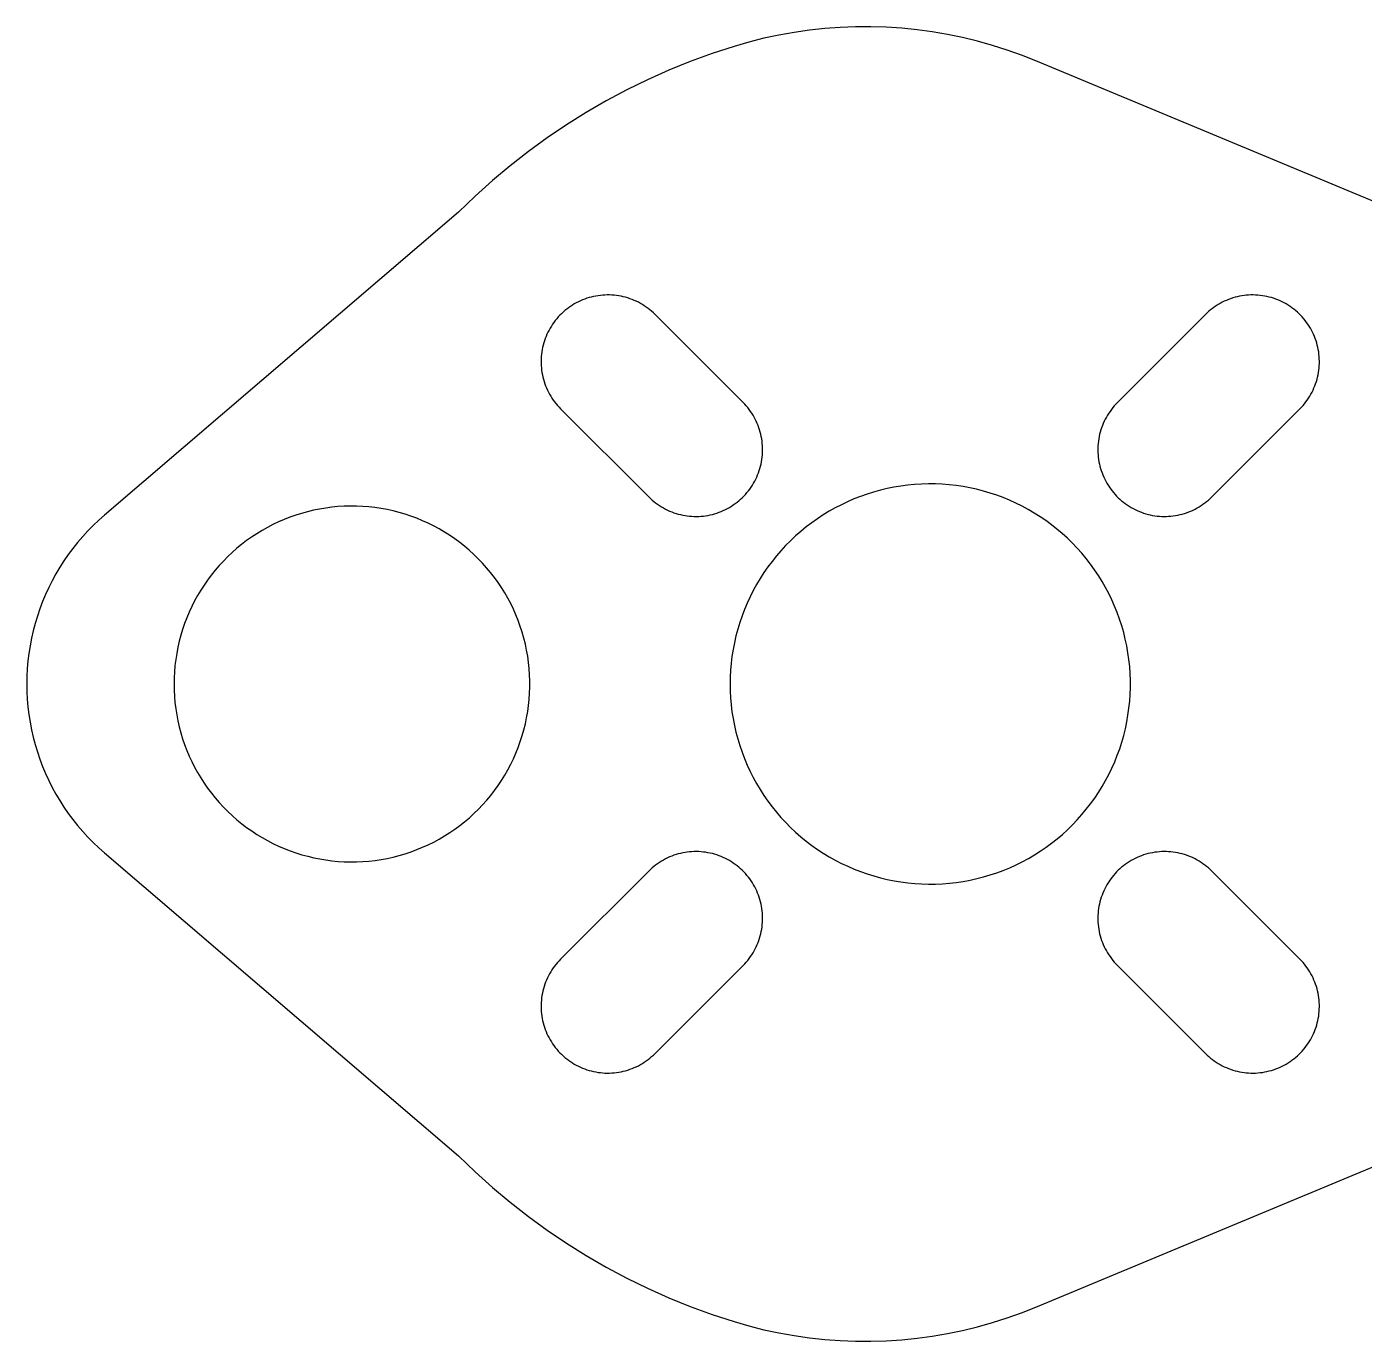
# Model space of a CAD drawing. Header units: millimetres. Extents: x 1015 to 1415, y -25 to 475.
# Drawn here: x 1231.58 to 1261.64, y 54.8 to 84.36 of the extents above; entities that cross this region are included whole.
import ezdxf

# ---------------------------------------------------------------- set-up
doc = ezdxf.new("R2010")
doc.units = ezdxf.units.MM
doc.header["$MEASUREMENT"] = 0
doc.layers.add('corte', color=1, linetype='Continuous', true_color=0xff0000)

msp = doc.modelspace()

# ---------------------------------------------------------------- linework, layer by layer
at = {"layer": 'corte', "linetype": 'Continuous', "lineweight": 25}
for p, q in [((1248.826, 84.231), (1248.485, 84.17)), ((1249.169, 84.281), (1248.826, 84.231)), ((1249.514, 84.318), (1249.169, 84.281)), ((1249.86, 84.343), (1249.514, 84.318)), ((1250.206, 84.357), (1249.86, 84.343)), ((1250.553, 84.358), (1250.206, 84.357)), ((1250.899, 84.347), (1250.553, 84.358)), ((1251.245, 84.324), (1250.899, 84.347)), ((1251.59, 84.29), (1251.245, 84.324)), ((1251.933, 84.243), (1251.59, 84.29)), ((1252.275, 84.185), (1251.933, 84.243)), ((1247.477, 83.917), (1246.981, 83.755)), ((1247.81, 84.013), (1247.477, 83.917)), ((1248.146, 84.098), (1247.81, 84.013)), ((1248.485, 84.17), (1248.146, 84.098)), ((1252.614, 84.114), (1252.275, 84.185)), ((1252.951, 84.032), (1252.614, 84.114)), ((1253.284, 83.939), (1252.951, 84.032)), ((1253.615, 83.834), (1253.284, 83.939)), ((1246.981, 83.755), (1246.491, 83.576)), ((1253.941, 83.717), (1253.615, 83.834)), ((1254.263, 83.59), (1253.941, 83.717)), ((1274.041, 75.349), (1254.263, 83.59)), ((1246.008, 83.38), (1245.531, 83.167)), ((1246.491, 83.576), (1246.008, 83.38)), ((1245.531, 83.167), (1245.063, 82.937)), ((1244.602, 82.692), (1244.151, 82.431)), ((1245.063, 82.937), (1244.602, 82.692)), ((1244.151, 82.431), (1243.708, 82.154)), ((1243.708, 82.154), (1243.276, 81.862)), ((1243.276, 81.862), (1242.854, 81.555)), ((1242.854, 81.555), (1242.443, 81.234)), ((1242.443, 81.234), (1242.043, 80.898)), ((1242.043, 80.898), (1241.656, 80.549)), ((1241.656, 80.549), (1241.28, 80.186)), ((1241.28, 80.186), (1233.325, 73.378)), ((1243.976, 78.173), (1243.93, 78.15)), ((1244.023, 78.195), (1243.976, 78.173)), ((1244.071, 78.216), (1244.023, 78.195)), ((1244.119, 78.235), (1244.071, 78.216)), ((1244.168, 78.252), (1244.119, 78.235)), ((1244.217, 78.267), (1244.168, 78.252)), ((1244.267, 78.281), (1244.217, 78.267)), ((1244.318, 78.293), (1244.267, 78.281)), ((1244.369, 78.303), (1244.318, 78.293)), ((1244.42, 78.311), (1244.369, 78.303)), ((1244.471, 78.318), (1244.42, 78.311)), ((1244.523, 78.323), (1244.471, 78.318)), ((1244.574, 78.326), (1244.523, 78.323)), ((1244.626, 78.327), (1244.574, 78.326)), ((1244.678, 78.327), (1244.626, 78.327)), ((1244.73, 78.325), (1244.678, 78.327)), ((1244.781, 78.321), (1244.73, 78.325)), ((1244.833, 78.315), (1244.781, 78.321)), ((1244.884, 78.307), (1244.833, 78.315)), ((1244.935, 78.298), (1244.884, 78.307)), ((1244.985, 78.287), (1244.935, 78.298)), ((1245.035, 78.274), (1244.985, 78.287)), ((1245.085, 78.26), (1245.035, 78.274)), ((1245.134, 78.243), (1245.085, 78.26)), ((1245.183, 78.225), (1245.134, 78.243)), ((1245.231, 78.206), (1245.183, 78.225)), ((1245.278, 78.185), (1245.231, 78.206)), ((1245.325, 78.162), (1245.278, 78.185)), ((1258.495, 78.185), (1258.449, 78.162)), ((1258.543, 78.206), (1258.495, 78.185)), ((1258.591, 78.225), (1258.543, 78.206)), ((1258.639, 78.243), (1258.591, 78.225)), ((1258.688, 78.26), (1258.639, 78.243)), ((1258.738, 78.274), (1258.688, 78.26)), ((1258.788, 78.287), (1258.738, 78.274)), ((1258.839, 78.298), (1258.788, 78.287)), ((1258.89, 78.307), (1258.839, 78.298)), ((1258.941, 78.315), (1258.89, 78.307)), ((1258.992, 78.321), (1258.941, 78.315)), ((1259.044, 78.325), (1258.992, 78.321)), ((1259.096, 78.327), (1259.044, 78.325)), ((1259.148, 78.327), (1259.096, 78.327)), ((1259.199, 78.326), (1259.148, 78.327)), ((1259.251, 78.323), (1259.199, 78.326)), ((1259.303, 78.318), (1259.251, 78.323)), ((1259.354, 78.311), (1259.303, 78.318)), ((1259.405, 78.303), (1259.354, 78.311)), ((1259.456, 78.293), (1259.405, 78.303)), ((1259.506, 78.281), (1259.456, 78.293)), ((1259.556, 78.267), (1259.506, 78.281)), ((1259.606, 78.252), (1259.556, 78.267)), ((1259.654, 78.235), (1259.606, 78.252)), ((1259.703, 78.216), (1259.654, 78.235)), ((1259.75, 78.195), (1259.703, 78.216)), ((1259.797, 78.173), (1259.75, 78.195)), ((1259.843, 78.15), (1259.797, 78.173)), ((1243.597, 77.906), (1243.56, 77.87)), ((1243.635, 77.942), (1243.597, 77.906)), ((1243.674, 77.976), (1243.635, 77.942)), ((1243.714, 78.008), (1243.674, 77.976)), ((1243.755, 78.04), (1243.714, 78.008)), ((1243.798, 78.069), (1243.755, 78.04)), ((1243.841, 78.098), (1243.798, 78.069)), ((1243.885, 78.124), (1243.841, 78.098)), ((1243.93, 78.15), (1243.885, 78.124)), ((1245.37, 78.137), (1245.325, 78.162)), ((1245.415, 78.111), (1245.37, 78.137)), ((1245.459, 78.084), (1245.415, 78.111)), ((1245.502, 78.055), (1245.459, 78.084)), ((1245.543, 78.024), (1245.502, 78.055)), ((1245.584, 77.992), (1245.543, 78.024)), ((1245.624, 77.959), (1245.584, 77.992)), ((1245.662, 77.924), (1245.624, 77.959)), ((1245.7, 77.888), (1245.662, 77.924)), ((1247.679, 75.908), (1245.7, 77.888)), ((1258.074, 77.888), (1256.094, 75.908)), ((1258.111, 77.924), (1258.074, 77.888)), ((1258.15, 77.959), (1258.111, 77.924)), ((1258.189, 77.992), (1258.15, 77.959)), ((1258.23, 78.024), (1258.189, 77.992)), ((1258.272, 78.055), (1258.23, 78.024)), ((1258.315, 78.084), (1258.272, 78.055)), ((1258.359, 78.111), (1258.315, 78.084)), ((1258.403, 78.137), (1258.359, 78.111)), ((1258.449, 78.162), (1258.403, 78.137)), ((1259.888, 78.124), (1259.843, 78.15)), ((1259.933, 78.098), (1259.888, 78.124)), ((1259.976, 78.069), (1259.933, 78.098)), ((1260.018, 78.04), (1259.976, 78.069)), ((1260.06, 78.008), (1260.018, 78.04)), ((1260.1, 77.976), (1260.06, 78.008)), ((1260.139, 77.942), (1260.1, 77.976)), ((1260.177, 77.906), (1260.139, 77.942)), ((1260.213, 77.87), (1260.177, 77.906)), ((1243.342, 77.581), (1243.317, 77.536)), ((1243.369, 77.626), (1243.342, 77.581)), ((1243.397, 77.669), (1243.369, 77.626)), ((1243.427, 77.711), (1243.397, 77.669)), ((1243.458, 77.753), (1243.427, 77.711)), ((1243.491, 77.793), (1243.458, 77.753)), ((1243.525, 77.832), (1243.491, 77.793)), ((1243.56, 77.87), (1243.525, 77.832)), ((1260.249, 77.832), (1260.213, 77.87)), ((1260.283, 77.793), (1260.249, 77.832)), ((1260.315, 77.753), (1260.283, 77.793)), ((1260.347, 77.711), (1260.315, 77.753)), ((1260.376, 77.669), (1260.347, 77.711)), ((1260.405, 77.626), (1260.376, 77.669)), ((1260.432, 77.581), (1260.405, 77.626)), ((1260.457, 77.536), (1260.432, 77.581)), ((1243.215, 77.298), (1243.199, 77.249)), ((1243.232, 77.347), (1243.215, 77.298)), ((1243.251, 77.396), (1243.232, 77.347)), ((1243.271, 77.443), (1243.251, 77.396)), ((1243.293, 77.49), (1243.271, 77.443)), ((1243.317, 77.536), (1243.293, 77.49)), ((1260.48, 77.49), (1260.457, 77.536)), ((1260.502, 77.443), (1260.48, 77.49)), ((1260.523, 77.396), (1260.502, 77.443)), ((1260.542, 77.347), (1260.523, 77.396)), ((1260.559, 77.298), (1260.542, 77.347)), ((1260.574, 77.249), (1260.559, 77.298)), ((1243.148, 76.995), (1243.143, 76.944)), ((1243.155, 77.047), (1243.148, 76.995)), ((1243.164, 77.098), (1243.155, 77.047)), ((1243.174, 77.149), (1243.164, 77.098)), ((1243.186, 77.199), (1243.174, 77.149)), ((1243.199, 77.249), (1243.186, 77.199)), ((1260.588, 77.199), (1260.574, 77.249)), ((1260.6, 77.149), (1260.588, 77.199)), ((1260.61, 77.098), (1260.6, 77.149)), ((1260.619, 77.047), (1260.61, 77.098)), ((1260.625, 76.995), (1260.619, 77.047)), ((1260.63, 76.944), (1260.625, 76.995)), ((1243.14, 76.892), (1243.139, 76.84)), ((1243.139, 76.84), (1243.139, 76.789)), ((1243.139, 76.789), (1243.142, 76.737)), ((1243.143, 76.944), (1243.14, 76.892)), ((1243.142, 76.737), (1243.146, 76.685)), ((1243.146, 76.685), (1243.151, 76.634)), ((1260.622, 76.634), (1260.628, 76.685)), ((1260.628, 76.685), (1260.632, 76.737)), ((1260.633, 76.892), (1260.63, 76.944)), ((1260.632, 76.737), (1260.634, 76.789)), ((1260.635, 76.84), (1260.633, 76.892)), ((1260.634, 76.789), (1260.635, 76.84)), ((1243.151, 76.634), (1243.159, 76.583)), ((1243.159, 76.583), (1243.168, 76.532)), ((1243.168, 76.532), (1243.179, 76.481)), ((1243.179, 76.481), (1243.192, 76.431)), ((1243.192, 76.431), (1243.207, 76.381)), ((1243.207, 76.381), (1243.223, 76.332)), ((1260.55, 76.332), (1260.567, 76.381)), ((1260.567, 76.381), (1260.581, 76.431)), ((1260.581, 76.431), (1260.594, 76.481)), ((1260.594, 76.481), (1260.605, 76.532)), ((1260.605, 76.532), (1260.615, 76.583)), ((1260.615, 76.583), (1260.622, 76.634)), ((1243.223, 76.332), (1243.241, 76.284)), ((1243.241, 76.284), (1243.261, 76.236)), ((1243.261, 76.236), (1243.282, 76.188)), ((1243.282, 76.188), (1243.305, 76.142)), ((1243.305, 76.142), (1243.329, 76.096)), ((1243.329, 76.096), (1243.355, 76.052)), ((1260.418, 76.052), (1260.444, 76.096)), ((1260.444, 76.096), (1260.469, 76.142)), ((1260.469, 76.142), (1260.492, 76.188)), ((1260.492, 76.188), (1260.513, 76.236)), ((1260.513, 76.236), (1260.533, 76.284)), ((1260.533, 76.284), (1260.55, 76.332)), ((1243.355, 76.052), (1243.383, 76.008)), ((1243.383, 76.008), (1243.412, 75.965)), ((1243.412, 75.965), (1243.442, 75.923)), ((1243.442, 75.923), (1243.474, 75.882)), ((1243.474, 75.882), (1243.508, 75.843)), ((1243.508, 75.843), (1243.542, 75.804)), ((1243.542, 75.804), (1243.578, 75.767)), ((1247.715, 75.871), (1247.679, 75.908)), ((1247.75, 75.833), (1247.715, 75.871)), ((1247.783, 75.793), (1247.75, 75.833)), ((1247.815, 75.752), (1247.783, 75.793)), ((1255.99, 75.793), (1255.958, 75.752)), ((1256.023, 75.833), (1255.99, 75.793)), ((1256.058, 75.871), (1256.023, 75.833)), ((1256.094, 75.908), (1256.058, 75.871)), ((1260.195, 75.767), (1260.231, 75.804)), ((1260.231, 75.804), (1260.266, 75.843)), ((1260.266, 75.843), (1260.299, 75.882)), ((1260.299, 75.882), (1260.331, 75.923)), ((1260.331, 75.923), (1260.362, 75.965)), ((1260.362, 75.965), (1260.391, 76.008)), ((1260.391, 76.008), (1260.418, 76.052)), ((1243.578, 75.767), (1245.558, 73.787)), ((1247.846, 75.71), (1247.815, 75.752)), ((1247.875, 75.667), (1247.846, 75.71)), ((1247.903, 75.624), (1247.875, 75.667)), ((1247.929, 75.579), (1247.903, 75.624)), ((1247.953, 75.533), (1247.929, 75.579)), ((1247.976, 75.487), (1247.953, 75.533)), ((1247.997, 75.44), (1247.976, 75.487)), ((1255.798, 75.487), (1255.776, 75.44)), ((1255.821, 75.533), (1255.798, 75.487)), ((1255.845, 75.579), (1255.821, 75.533)), ((1255.871, 75.624), (1255.845, 75.579)), ((1255.899, 75.667), (1255.871, 75.624)), ((1255.928, 75.71), (1255.899, 75.667)), ((1255.958, 75.752), (1255.928, 75.71)), ((1258.215, 73.787), (1260.195, 75.767)), ((1248.017, 75.392), (1247.997, 75.44)), ((1248.035, 75.343), (1248.017, 75.392)), ((1248.051, 75.294), (1248.035, 75.343)), ((1248.065, 75.244), (1248.051, 75.294)), ((1248.078, 75.194), (1248.065, 75.244)), ((1248.089, 75.143), (1248.078, 75.194)), ((1255.695, 75.194), (1255.684, 75.143)), ((1255.708, 75.244), (1255.695, 75.194)), ((1255.723, 75.294), (1255.708, 75.244)), ((1255.739, 75.343), (1255.723, 75.294)), ((1255.757, 75.392), (1255.739, 75.343)), ((1255.776, 75.44), (1255.757, 75.392)), ((1248.099, 75.092), (1248.089, 75.143)), ((1248.106, 75.041), (1248.099, 75.092)), ((1248.112, 74.99), (1248.106, 75.041)), ((1248.116, 74.938), (1248.112, 74.99)), ((1248.118, 74.886), (1248.116, 74.938)), ((1248.119, 74.835), (1248.118, 74.886)), ((1255.657, 74.938), (1255.655, 74.886)), ((1255.655, 74.886), (1255.655, 74.835)), ((1255.661, 74.99), (1255.657, 74.938)), ((1255.667, 75.041), (1255.661, 74.99)), ((1255.675, 75.092), (1255.667, 75.041)), ((1255.684, 75.143), (1255.675, 75.092)), ((1248.084, 74.526), (1248.094, 74.577)), ((1248.094, 74.577), (1248.103, 74.628)), ((1248.103, 74.628), (1248.109, 74.68)), ((1248.109, 74.68), (1248.114, 74.731)), ((1248.114, 74.731), (1248.117, 74.783)), ((1248.117, 74.783), (1248.119, 74.835)), ((1255.655, 74.835), (1255.656, 74.783)), ((1255.656, 74.783), (1255.659, 74.731)), ((1255.659, 74.731), (1255.664, 74.68)), ((1255.664, 74.68), (1255.671, 74.628)), ((1255.671, 74.628), (1255.679, 74.577)), ((1255.679, 74.577), (1255.69, 74.526)), ((1247.987, 74.232), (1248.007, 74.28)), ((1248.007, 74.28), (1248.026, 74.328)), ((1248.026, 74.328), (1248.043, 74.377)), ((1248.043, 74.377), (1248.058, 74.426)), ((1248.058, 74.426), (1248.072, 74.476)), ((1248.072, 74.476), (1248.084, 74.526)), ((1255.69, 74.526), (1255.701, 74.476)), ((1255.701, 74.476), (1255.715, 74.426)), ((1255.715, 74.426), (1255.731, 74.377)), ((1255.731, 74.377), (1255.748, 74.328)), ((1255.748, 74.328), (1255.766, 74.28)), ((1255.766, 74.28), (1255.787, 74.232)), ((1247.8, 73.923), (1247.831, 73.964)), ((1247.831, 73.964), (1247.861, 74.006)), ((1247.861, 74.006), (1247.889, 74.05)), ((1247.889, 74.05), (1247.916, 74.094)), ((1247.916, 74.094), (1247.941, 74.139)), ((1247.941, 74.139), (1247.965, 74.185)), ((1247.965, 74.185), (1247.987, 74.232)), ((1250.917, 73.974), (1250.765, 73.938)), ((1251.07, 74.005), (1250.917, 73.974)), ((1251.224, 74.031), (1251.07, 74.005)), ((1251.379, 74.051), (1251.224, 74.031)), ((1251.534, 74.066), (1251.379, 74.051)), ((1251.69, 74.075), (1251.534, 74.066)), ((1251.846, 74.079), (1251.69, 74.075)), ((1252.002, 74.078), (1251.846, 74.079)), ((1252.158, 74.071), (1252.002, 74.078)), ((1252.314, 74.059), (1252.158, 74.071)), ((1252.469, 74.042), (1252.314, 74.059)), ((1252.624, 74.019), (1252.469, 74.042)), ((1252.778, 73.991), (1252.624, 74.019)), ((1252.93, 73.957), (1252.778, 73.991)), ((1255.787, 74.232), (1255.809, 74.185)), ((1255.809, 74.185), (1255.833, 74.139)), ((1255.833, 74.139), (1255.858, 74.094)), ((1255.858, 74.094), (1255.885, 74.05)), ((1255.885, 74.05), (1255.913, 74.006)), ((1255.913, 74.006), (1255.943, 73.964)), ((1255.943, 73.964), (1255.974, 73.923)), ((1245.558, 73.787), (1245.595, 73.751)), ((1245.595, 73.751), (1245.634, 73.716)), ((1245.634, 73.716), (1245.674, 73.683)), ((1245.674, 73.683), (1245.714, 73.651)), ((1247.503, 73.636), (1247.544, 73.667)), ((1247.544, 73.667), (1247.584, 73.699)), ((1247.584, 73.699), (1247.623, 73.733)), ((1247.623, 73.733), (1247.661, 73.769)), ((1247.661, 73.769), (1247.698, 73.805)), ((1247.698, 73.805), (1247.733, 73.843)), ((1247.733, 73.843), (1247.767, 73.882)), ((1247.767, 73.882), (1247.8, 73.923)), ((1250.029, 73.678), (1249.888, 73.611)), ((1250.172, 73.74), (1250.029, 73.678)), ((1250.318, 73.797), (1250.172, 73.74)), ((1250.465, 73.849), (1250.318, 73.797)), ((1250.614, 73.896), (1250.465, 73.849)), ((1250.765, 73.938), (1250.614, 73.896)), ((1253.081, 73.918), (1252.93, 73.957)), ((1253.231, 73.874), (1253.081, 73.918)), ((1253.38, 73.825), (1253.231, 73.874)), ((1253.526, 73.771), (1253.38, 73.825)), ((1253.67, 73.711), (1253.526, 73.771)), ((1253.813, 73.647), (1253.67, 73.711)), ((1255.974, 73.923), (1256.007, 73.882)), ((1256.007, 73.882), (1256.041, 73.843)), ((1256.041, 73.843), (1256.076, 73.805)), ((1256.076, 73.805), (1256.113, 73.769)), ((1256.113, 73.769), (1256.15, 73.733)), ((1256.15, 73.733), (1256.189, 73.699)), ((1256.189, 73.699), (1256.23, 73.667)), ((1256.23, 73.667), (1256.271, 73.636)), ((1258.059, 73.651), (1258.1, 73.683)), ((1258.1, 73.683), (1258.14, 73.716)), ((1258.14, 73.716), (1258.178, 73.751)), ((1258.178, 73.751), (1258.215, 73.787)), ((1233.325, 73.378), (1233.196, 73.264)), ((1237.623, 73.375), (1237.492, 73.329)), ((1237.756, 73.416), (1237.623, 73.375)), ((1237.889, 73.453), (1237.756, 73.416)), ((1238.024, 73.486), (1237.889, 73.453)), ((1238.161, 73.513), (1238.024, 73.486)), ((1238.297, 73.536), (1238.161, 73.513)), ((1238.435, 73.554), (1238.297, 73.536)), ((1238.573, 73.567), (1238.435, 73.554)), ((1238.712, 73.576), (1238.573, 73.567)), ((1238.851, 73.58), (1238.712, 73.576)), ((1238.99, 73.578), (1238.851, 73.58)), ((1239.128, 73.572), (1238.99, 73.578)), ((1239.267, 73.562), (1239.128, 73.572)), ((1239.405, 73.546), (1239.267, 73.562)), ((1239.542, 73.526), (1239.405, 73.546)), ((1239.679, 73.501), (1239.542, 73.526)), ((1239.814, 73.471), (1239.679, 73.501)), ((1239.949, 73.436), (1239.814, 73.471)), ((1240.082, 73.397), (1239.949, 73.436)), ((1240.214, 73.353), (1240.082, 73.397)), ((1245.714, 73.651), (1245.756, 73.621)), ((1245.756, 73.621), (1245.799, 73.591)), ((1245.799, 73.591), (1245.843, 73.564)), ((1245.843, 73.564), (1245.888, 73.538)), ((1245.888, 73.538), (1245.933, 73.513)), ((1245.933, 73.513), (1245.98, 73.491)), ((1245.98, 73.491), (1246.027, 73.469)), ((1246.027, 73.469), (1246.075, 73.45)), ((1246.075, 73.45), (1246.123, 73.432)), ((1246.123, 73.432), (1246.173, 73.416)), ((1246.173, 73.416), (1246.222, 73.401)), ((1246.222, 73.401), (1246.272, 73.388)), ((1246.272, 73.388), (1246.323, 73.377)), ((1246.323, 73.377), (1246.374, 73.368)), ((1246.374, 73.368), (1246.425, 73.36)), ((1246.787, 73.357), (1246.838, 73.364)), ((1246.838, 73.364), (1246.889, 73.372)), ((1246.889, 73.372), (1246.94, 73.382)), ((1246.94, 73.382), (1246.99, 73.394)), ((1246.99, 73.394), (1247.04, 73.408)), ((1247.04, 73.408), (1247.09, 73.423)), ((1247.09, 73.423), (1247.139, 73.441)), ((1247.139, 73.441), (1247.187, 73.459)), ((1247.187, 73.459), (1247.234, 73.48)), ((1247.234, 73.48), (1247.281, 73.502)), ((1247.281, 73.502), (1247.327, 73.526)), ((1247.327, 73.526), (1247.373, 73.551)), ((1247.373, 73.551), (1247.417, 73.578)), ((1247.417, 73.578), (1247.46, 73.606)), ((1247.46, 73.606), (1247.503, 73.636)), ((1249.48, 73.382), (1249.349, 73.296)), ((1249.613, 73.463), (1249.48, 73.382)), ((1249.749, 73.54), (1249.613, 73.463)), ((1249.888, 73.611), (1249.749, 73.54)), ((1253.953, 73.577), (1253.813, 73.647)), ((1254.09, 73.503), (1253.953, 73.577)), ((1254.225, 73.424), (1254.09, 73.503)), ((1254.357, 73.341), (1254.225, 73.424)), ((1256.271, 73.636), (1256.313, 73.606)), ((1256.313, 73.606), (1256.357, 73.578)), ((1256.357, 73.578), (1256.401, 73.551)), ((1256.401, 73.551), (1256.446, 73.526)), ((1256.446, 73.526), (1256.492, 73.502)), ((1256.492, 73.502), (1256.539, 73.48)), ((1256.539, 73.48), (1256.587, 73.459)), ((1256.587, 73.459), (1256.635, 73.441)), ((1256.635, 73.441), (1256.684, 73.423)), ((1256.684, 73.423), (1256.733, 73.408)), ((1256.733, 73.408), (1256.783, 73.394)), ((1256.783, 73.394), (1256.834, 73.382)), ((1256.834, 73.382), (1256.884, 73.372)), ((1256.884, 73.372), (1256.935, 73.364)), ((1256.935, 73.364), (1256.987, 73.357)), ((1257.348, 73.36), (1257.4, 73.368)), ((1257.4, 73.368), (1257.451, 73.377)), ((1257.451, 73.377), (1257.501, 73.388)), ((1257.501, 73.388), (1257.551, 73.401)), ((1257.551, 73.401), (1257.601, 73.416)), ((1257.601, 73.416), (1257.65, 73.432)), ((1257.65, 73.432), (1257.699, 73.45)), ((1257.699, 73.45), (1257.747, 73.469)), ((1257.747, 73.469), (1257.794, 73.491)), ((1257.794, 73.491), (1257.84, 73.513)), ((1257.84, 73.513), (1257.886, 73.538)), ((1257.886, 73.538), (1257.931, 73.564)), ((1257.931, 73.564), (1257.975, 73.591)), ((1257.975, 73.591), (1258.017, 73.621)), ((1258.017, 73.621), (1258.059, 73.651)), ((1233.071, 73.145), (1232.95, 73.022)), ((1233.196, 73.264), (1233.071, 73.145)), ((1236.987, 73.1), (1236.866, 73.031)), ((1237.11, 73.163), (1236.987, 73.1)), ((1237.235, 73.223), (1237.11, 73.163)), ((1237.363, 73.278), (1237.235, 73.223)), ((1237.492, 73.329), (1237.363, 73.278)), ((1240.344, 73.305), (1240.214, 73.353)), ((1240.472, 73.252), (1240.344, 73.305)), ((1240.599, 73.195), (1240.472, 73.252)), ((1240.723, 73.133), (1240.599, 73.195)), ((1240.845, 73.067), (1240.723, 73.133)), ((1240.965, 72.997), (1240.845, 73.067)), ((1246.425, 73.36), (1246.477, 73.354)), ((1246.477, 73.354), (1246.528, 73.35)), ((1246.528, 73.35), (1246.58, 73.348)), ((1246.58, 73.348), (1246.632, 73.348)), ((1246.632, 73.348), (1246.684, 73.349)), ((1246.684, 73.349), (1246.735, 73.352)), ((1246.735, 73.352), (1246.787, 73.357)), ((1249.097, 73.111), (1248.977, 73.012)), ((1249.222, 73.206), (1249.097, 73.111)), ((1249.349, 73.296), (1249.222, 73.206)), ((1254.486, 73.253), (1254.357, 73.341)), ((1254.612, 73.161), (1254.486, 73.253)), ((1254.735, 73.064), (1254.612, 73.161)), ((1254.854, 72.963), (1254.735, 73.064)), ((1256.987, 73.357), (1257.038, 73.352)), ((1257.038, 73.352), (1257.09, 73.349)), ((1257.09, 73.349), (1257.142, 73.348)), ((1257.142, 73.348), (1257.194, 73.348)), ((1257.194, 73.348), (1257.245, 73.35)), ((1257.245, 73.35), (1257.297, 73.354)), ((1257.297, 73.354), (1257.348, 73.36)), ((1232.721, 72.764), (1232.614, 72.629)), ((1232.834, 72.895), (1232.721, 72.764)), ((1232.95, 73.022), (1232.834, 72.895)), ((1236.518, 72.803), (1236.407, 72.719)), ((1236.631, 72.883), (1236.518, 72.803)), ((1236.747, 72.959), (1236.631, 72.883)), ((1236.866, 73.031), (1236.747, 72.959)), ((1241.083, 72.923), (1240.965, 72.997)), ((1241.197, 72.845), (1241.083, 72.923)), ((1241.309, 72.763), (1241.197, 72.845)), ((1241.418, 72.677), (1241.309, 72.763)), ((1248.745, 72.802), (1248.635, 72.691)), ((1248.859, 72.909), (1248.745, 72.802)), ((1248.977, 73.012), (1248.859, 72.909)), ((1254.97, 72.858), (1254.854, 72.963)), ((1255.081, 72.749), (1254.97, 72.858)), ((1232.511, 72.49), (1232.413, 72.348)), ((1232.614, 72.629), (1232.511, 72.49)), ((1236.196, 72.539), (1236.094, 72.444)), ((1236.3, 72.631), (1236.196, 72.539)), ((1236.407, 72.719), (1236.3, 72.631)), ((1241.524, 72.587), (1241.418, 72.677)), ((1241.627, 72.494), (1241.524, 72.587)), ((1241.727, 72.397), (1241.627, 72.494)), ((1248.529, 72.576), (1248.427, 72.458)), ((1248.635, 72.691), (1248.529, 72.576)), ((1255.19, 72.636), (1255.081, 72.749)), ((1255.294, 72.52), (1255.19, 72.636)), ((1255.394, 72.4), (1255.294, 72.52)), ((1232.32, 72.203), (1232.232, 72.054)), ((1232.413, 72.348), (1232.32, 72.203)), ((1235.903, 72.243), (1235.812, 72.138)), ((1235.997, 72.345), (1235.903, 72.243)), ((1236.094, 72.444), (1235.997, 72.345)), ((1241.823, 72.296), (1241.727, 72.397)), ((1241.915, 72.193), (1241.823, 72.296)), ((1242.004, 72.086), (1241.915, 72.193)), ((1248.236, 72.211), (1248.147, 72.083)), ((1248.33, 72.336), (1248.236, 72.211)), ((1248.427, 72.458), (1248.33, 72.336)), ((1255.489, 72.276), (1255.394, 72.4)), ((1255.581, 72.15), (1255.489, 72.276)), ((1232.149, 71.903), (1232.072, 71.749)), ((1232.232, 72.054), (1232.149, 71.903)), ((1235.642, 71.918), (1235.563, 71.804)), ((1235.725, 72.03), (1235.642, 71.918)), ((1235.812, 72.138), (1235.725, 72.03)), ((1242.089, 71.977), (1242.004, 72.086)), ((1242.17, 71.864), (1242.089, 71.977)), ((1242.248, 71.749), (1242.17, 71.864)), ((1248.062, 71.951), (1247.982, 71.817)), ((1248.147, 72.083), (1248.062, 71.951)), ((1255.668, 72.02), (1255.581, 72.15)), ((1255.75, 71.887), (1255.668, 72.02)), ((1255.828, 71.752), (1255.75, 71.887)), ((1231.999, 71.592), (1231.933, 71.433)), ((1232.072, 71.749), (1231.999, 71.592)), ((1235.416, 71.568), (1235.349, 71.447)), ((1235.487, 71.688), (1235.416, 71.568)), ((1235.563, 71.804), (1235.487, 71.688)), ((1242.321, 71.631), (1242.248, 71.749)), ((1242.39, 71.51), (1242.321, 71.631)), ((1247.907, 71.68), (1247.837, 71.541)), ((1247.982, 71.817), (1247.907, 71.68)), ((1255.901, 71.614), (1255.828, 71.752)), ((1255.969, 71.473), (1255.901, 71.614)), ((1231.871, 71.271), (1231.816, 71.108)), ((1231.933, 71.433), (1231.871, 71.271)), ((1235.287, 71.323), (1235.228, 71.197)), ((1235.349, 71.447), (1235.287, 71.323)), ((1242.455, 71.388), (1242.39, 71.51)), ((1242.516, 71.263), (1242.455, 71.388)), ((1242.572, 71.136), (1242.516, 71.263)), ((1247.771, 71.399), (1247.71, 71.255)), ((1247.837, 71.541), (1247.771, 71.399)), ((1256.032, 71.33), (1255.969, 71.473)), ((1256.091, 71.185), (1256.032, 71.33)), ((1231.816, 71.108), (1231.766, 70.943)), ((1235.174, 71.069), (1235.125, 70.939)), ((1235.228, 71.197), (1235.174, 71.069)), ((1242.624, 71.007), (1242.572, 71.136)), ((1242.671, 70.876), (1242.624, 71.007)), ((1247.604, 70.961), (1247.559, 70.812)), ((1247.655, 71.109), (1247.604, 70.961)), ((1247.71, 71.255), (1247.655, 71.109)), ((1256.144, 71.038), (1256.091, 71.185)), ((1256.192, 70.89), (1256.144, 71.038)), ((1231.722, 70.776), (1231.683, 70.608)), ((1231.766, 70.943), (1231.722, 70.776)), ((1235.04, 70.675), (1235.004, 70.541)), ((1235.08, 70.808), (1235.04, 70.675)), ((1235.125, 70.939), (1235.08, 70.808)), ((1242.714, 70.744), (1242.671, 70.876)), ((1242.752, 70.611), (1242.714, 70.744)), ((1247.519, 70.661), (1247.484, 70.509)), ((1247.559, 70.812), (1247.519, 70.661)), ((1256.235, 70.74), (1256.192, 70.89)), ((1256.272, 70.588), (1256.235, 70.74)), ((1231.651, 70.438), (1231.624, 70.268)), ((1231.683, 70.608), (1231.651, 70.438)), ((1234.973, 70.406), (1234.947, 70.269)), ((1235.004, 70.541), (1234.973, 70.406)), ((1242.785, 70.476), (1242.752, 70.611)), ((1242.814, 70.34), (1242.785, 70.476)), ((1247.454, 70.355), (1247.43, 70.201)), ((1247.484, 70.509), (1247.454, 70.355)), ((1256.305, 70.435), (1256.272, 70.588)), ((1256.332, 70.281), (1256.305, 70.435)), ((1231.603, 70.097), (1231.588, 69.925)), ((1231.624, 70.268), (1231.603, 70.097)), ((1234.925, 70.132), (1234.908, 69.994)), ((1234.947, 70.269), (1234.925, 70.132)), ((1242.838, 70.203), (1242.814, 70.34)), ((1242.857, 70.066), (1242.838, 70.203)), ((1242.872, 69.928), (1242.857, 70.066)), ((1247.43, 70.201), (1247.411, 70.046)), ((1256.353, 70.127), (1256.332, 70.281)), ((1256.37, 69.971), (1256.353, 70.127)), ((1231.588, 69.925), (1231.58, 69.752)), ((1234.896, 69.856), (1234.889, 69.717)), ((1234.908, 69.994), (1234.896, 69.856)), ((1242.881, 69.789), (1242.872, 69.928)), ((1242.886, 69.65), (1242.881, 69.789)), ((1247.398, 69.89), (1247.389, 69.734)), ((1247.411, 70.046), (1247.398, 69.89)), ((1256.381, 69.815), (1256.37, 69.971)), ((1256.386, 69.659), (1256.381, 69.815)), ((1231.58, 69.752), (1231.577, 69.58)), ((1231.577, 69.58), (1231.58, 69.407)), ((1234.889, 69.717), (1234.887, 69.578)), ((1234.887, 69.578), (1234.889, 69.44)), ((1242.881, 69.373), (1242.886, 69.512)), ((1242.886, 69.512), (1242.886, 69.65)), ((1247.389, 69.734), (1247.387, 69.578)), ((1247.387, 69.578), (1247.39, 69.422)), ((1256.381, 69.347), (1256.386, 69.503)), ((1256.386, 69.503), (1256.386, 69.659)), ((1231.58, 69.407), (1231.588, 69.235)), ((1231.588, 69.235), (1231.603, 69.063)), ((1234.889, 69.44), (1234.897, 69.301)), ((1234.897, 69.301), (1234.909, 69.163)), ((1234.909, 69.163), (1234.925, 69.025)), ((1242.857, 69.096), (1242.872, 69.234)), ((1242.872, 69.234), (1242.881, 69.373)), ((1247.39, 69.422), (1247.398, 69.266)), ((1247.398, 69.266), (1247.411, 69.11)), ((1256.354, 69.036), (1256.37, 69.191)), ((1256.37, 69.191), (1256.381, 69.347)), ((1231.603, 69.063), (1231.624, 68.892)), ((1231.624, 68.892), (1231.651, 68.721)), ((1234.925, 69.025), (1234.947, 68.888)), ((1234.947, 68.888), (1234.974, 68.751)), ((1242.814, 68.822), (1242.838, 68.959)), ((1242.838, 68.959), (1242.857, 69.096)), ((1247.411, 69.11), (1247.43, 68.955)), ((1247.43, 68.955), (1247.455, 68.801)), ((1256.305, 68.727), (1256.332, 68.881)), ((1256.332, 68.881), (1256.354, 69.036)), ((1231.651, 68.721), (1231.683, 68.552)), ((1231.683, 68.552), (1231.722, 68.383)), ((1234.974, 68.751), (1235.005, 68.616)), ((1235.005, 68.616), (1235.04, 68.482)), ((1242.714, 68.418), (1242.752, 68.551)), ((1242.752, 68.551), (1242.786, 68.686)), ((1242.786, 68.686), (1242.814, 68.822)), ((1247.455, 68.801), (1247.484, 68.648)), ((1247.484, 68.648), (1247.519, 68.495)), ((1256.236, 68.423), (1256.273, 68.574)), ((1256.273, 68.574), (1256.305, 68.727)), ((1231.722, 68.383), (1231.766, 68.216)), ((1235.04, 68.482), (1235.081, 68.349)), ((1235.081, 68.349), (1235.126, 68.218)), ((1242.624, 68.155), (1242.672, 68.286)), ((1242.672, 68.286), (1242.714, 68.418)), ((1247.519, 68.495), (1247.56, 68.345)), ((1247.56, 68.345), (1247.605, 68.195)), ((1256.145, 68.124), (1256.193, 68.272)), ((1256.193, 68.272), (1256.236, 68.423)), ((1231.766, 68.216), (1231.816, 68.051)), ((1231.816, 68.051), (1231.871, 67.888)), ((1235.126, 68.218), (1235.175, 68.088)), ((1235.175, 68.088), (1235.229, 67.96)), ((1235.229, 67.96), (1235.288, 67.834)), ((1242.517, 67.899), (1242.573, 68.026)), ((1242.573, 68.026), (1242.624, 68.155)), ((1247.605, 68.195), (1247.656, 68.047)), ((1247.656, 68.047), (1247.711, 67.901)), ((1256.034, 67.832), (1256.092, 67.977)), ((1256.092, 67.977), (1256.145, 68.124)), ((1231.871, 67.888), (1231.933, 67.727)), ((1231.933, 67.727), (1231.999, 67.567)), ((1235.288, 67.834), (1235.351, 67.71)), ((1235.351, 67.71), (1235.418, 67.589)), ((1242.322, 67.531), (1242.391, 67.651)), ((1242.391, 67.651), (1242.456, 67.774)), ((1242.456, 67.774), (1242.517, 67.899)), ((1247.711, 67.901), (1247.772, 67.758)), ((1247.772, 67.758), (1247.838, 67.616)), ((1255.902, 67.548), (1255.97, 67.689)), ((1255.97, 67.689), (1256.034, 67.832)), ((1231.999, 67.567), (1232.072, 67.411)), ((1232.072, 67.411), (1232.149, 67.256)), ((1235.418, 67.589), (1235.489, 67.469)), ((1235.489, 67.469), (1235.564, 67.353)), ((1235.564, 67.353), (1235.643, 67.239)), ((1242.172, 67.298), (1242.249, 67.413)), ((1242.249, 67.413), (1242.322, 67.531)), ((1247.838, 67.616), (1247.909, 67.476)), ((1247.909, 67.476), (1247.984, 67.34)), ((1255.752, 67.275), (1255.829, 67.41)), ((1255.829, 67.41), (1255.902, 67.548)), ((1232.149, 67.256), (1232.232, 67.105)), ((1232.232, 67.105), (1232.32, 66.957)), ((1235.643, 67.239), (1235.727, 67.128)), ((1235.727, 67.128), (1235.814, 67.019)), ((1241.917, 66.968), (1242.006, 67.075)), ((1242.006, 67.075), (1242.091, 67.185)), ((1242.091, 67.185), (1242.172, 67.298)), ((1247.984, 67.34), (1248.064, 67.206)), ((1248.064, 67.206), (1248.149, 67.074)), ((1248.149, 67.074), (1248.238, 66.946)), ((1255.583, 67.012), (1255.669, 67.142)), ((1255.669, 67.142), (1255.752, 67.275)), ((1232.32, 66.957), (1232.413, 66.811)), ((1232.413, 66.811), (1232.511, 66.669)), ((1235.814, 67.019), (1235.904, 66.914)), ((1235.904, 66.914), (1235.999, 66.812)), ((1235.999, 66.812), (1236.096, 66.714)), ((1241.629, 66.668), (1241.728, 66.764)), ((1241.728, 66.764), (1241.824, 66.865)), ((1241.824, 66.865), (1241.917, 66.968)), ((1248.238, 66.946), (1248.332, 66.821)), ((1248.332, 66.821), (1248.429, 66.699)), ((1255.296, 66.642), (1255.395, 66.762)), ((1255.395, 66.762), (1255.491, 66.886)), ((1255.491, 66.886), (1255.583, 67.012)), ((1232.511, 66.669), (1232.614, 66.531)), ((1232.614, 66.531), (1232.721, 66.396)), ((1236.096, 66.714), (1236.198, 66.619)), ((1236.198, 66.619), (1236.302, 66.527)), ((1236.302, 66.527), (1236.409, 66.439)), ((1241.311, 66.398), (1241.42, 66.484)), ((1241.42, 66.484), (1241.526, 66.574)), ((1241.526, 66.574), (1241.629, 66.668)), ((1248.429, 66.699), (1248.531, 66.581)), ((1248.531, 66.581), (1248.638, 66.466)), ((1248.638, 66.466), (1248.748, 66.356)), ((1255.084, 66.413), (1255.192, 66.525)), ((1255.192, 66.525), (1255.296, 66.642)), ((1232.721, 66.396), (1232.834, 66.265)), ((1232.834, 66.265), (1232.95, 66.137)), ((1236.409, 66.439), (1236.52, 66.355)), ((1236.52, 66.355), (1236.633, 66.275)), ((1236.633, 66.275), (1236.749, 66.199)), ((1236.749, 66.199), (1236.868, 66.127)), ((1240.848, 66.093), (1240.968, 66.163)), ((1240.968, 66.163), (1241.085, 66.238)), ((1241.085, 66.238), (1241.2, 66.316)), ((1241.2, 66.316), (1241.311, 66.398)), ((1248.748, 66.356), (1248.861, 66.248)), ((1248.861, 66.248), (1248.979, 66.145)), ((1254.737, 66.097), (1254.856, 66.198)), ((1254.856, 66.198), (1254.972, 66.304)), ((1254.972, 66.304), (1255.084, 66.413)), ((1232.95, 66.137), (1233.071, 66.014)), ((1233.071, 66.014), (1233.196, 65.895)), ((1233.196, 65.895), (1233.325, 65.781)), ((1236.868, 66.127), (1236.989, 66.059)), ((1236.989, 66.059), (1237.112, 65.995)), ((1237.112, 65.995), (1237.238, 65.935)), ((1237.238, 65.935), (1237.365, 65.88)), ((1237.365, 65.88), (1237.495, 65.83)), ((1240.216, 65.807), (1240.346, 65.855)), ((1240.346, 65.855), (1240.475, 65.908)), ((1240.475, 65.908), (1240.601, 65.966)), ((1240.601, 65.966), (1240.726, 66.027)), ((1240.726, 66.027), (1240.848, 66.093)), ((1248.979, 66.145), (1249.1, 66.047)), ((1249.1, 66.047), (1249.224, 65.952)), ((1249.224, 65.952), (1249.352, 65.862)), ((1249.352, 65.862), (1249.482, 65.776)), ((1254.36, 65.82), (1254.489, 65.908)), ((1254.489, 65.908), (1254.614, 66.001)), ((1254.614, 66.001), (1254.737, 66.097)), ((1233.325, 65.781), (1241.28, 58.973)), ((1237.495, 65.83), (1237.626, 65.784)), ((1237.626, 65.784), (1237.758, 65.742)), ((1237.758, 65.742), (1237.892, 65.705)), ((1237.892, 65.705), (1238.027, 65.673)), ((1238.027, 65.673), (1238.163, 65.646)), ((1238.163, 65.646), (1238.3, 65.623)), ((1238.3, 65.623), (1238.438, 65.605)), ((1238.438, 65.605), (1238.576, 65.592)), ((1238.576, 65.592), (1238.715, 65.583)), ((1238.715, 65.583), (1238.853, 65.58)), ((1238.853, 65.58), (1238.992, 65.581)), ((1238.992, 65.581), (1239.131, 65.587)), ((1239.131, 65.587), (1239.269, 65.598)), ((1239.269, 65.598), (1239.407, 65.614)), ((1239.407, 65.614), (1239.545, 65.634)), ((1239.545, 65.634), (1239.681, 65.659)), ((1239.681, 65.659), (1239.817, 65.689)), ((1239.817, 65.689), (1239.951, 65.724)), ((1239.951, 65.724), (1240.084, 65.763)), ((1240.084, 65.763), (1240.216, 65.807)), ((1245.799, 65.568), (1245.756, 65.539)), ((1245.843, 65.595), (1245.799, 65.568)), ((1245.888, 65.621), (1245.843, 65.595)), ((1245.933, 65.646), (1245.888, 65.621)), ((1245.98, 65.669), (1245.933, 65.646)), ((1246.027, 65.69), (1245.98, 65.669)), ((1246.075, 65.71), (1246.027, 65.69)), ((1246.123, 65.728), (1246.075, 65.71)), ((1246.173, 65.744), (1246.123, 65.728)), ((1246.222, 65.758), (1246.173, 65.744)), ((1246.272, 65.771), (1246.222, 65.758)), ((1246.323, 65.782), (1246.272, 65.771)), ((1246.374, 65.792), (1246.323, 65.782)), ((1246.425, 65.799), (1246.374, 65.792)), ((1246.477, 65.805), (1246.425, 65.799)), ((1246.528, 65.809), (1246.477, 65.805)), ((1246.58, 65.811), (1246.528, 65.809)), ((1246.632, 65.812), (1246.58, 65.811)), ((1246.684, 65.81), (1246.632, 65.812)), ((1246.735, 65.807), (1246.684, 65.81)), ((1246.787, 65.802), (1246.735, 65.807)), ((1246.838, 65.796), (1246.787, 65.802)), ((1246.889, 65.787), (1246.838, 65.796)), ((1246.94, 65.777), (1246.889, 65.787)), ((1246.99, 65.765), (1246.94, 65.777)), ((1247.04, 65.751), (1246.99, 65.765)), ((1247.09, 65.736), (1247.04, 65.751)), ((1247.139, 65.719), (1247.09, 65.736)), ((1247.187, 65.7), (1247.139, 65.719)), ((1247.234, 65.68), (1247.187, 65.7)), ((1247.281, 65.658), (1247.234, 65.68)), ((1247.327, 65.634), (1247.281, 65.658)), ((1247.373, 65.609), (1247.327, 65.634)), ((1247.417, 65.582), (1247.373, 65.609)), ((1247.46, 65.554), (1247.417, 65.582)), ((1247.503, 65.524), (1247.46, 65.554)), ((1249.482, 65.776), (1249.616, 65.695)), ((1249.616, 65.695), (1249.752, 65.618)), ((1249.752, 65.618), (1249.891, 65.547)), ((1249.891, 65.547), (1250.032, 65.48)), ((1253.815, 65.514), (1253.955, 65.583)), ((1253.955, 65.583), (1254.093, 65.658)), ((1254.093, 65.658), (1254.228, 65.736)), ((1254.228, 65.736), (1254.36, 65.82)), ((1256.313, 65.554), (1256.271, 65.524)), ((1256.357, 65.582), (1256.313, 65.554)), ((1256.401, 65.609), (1256.357, 65.582)), ((1256.446, 65.634), (1256.401, 65.609)), ((1256.492, 65.658), (1256.446, 65.634)), ((1256.539, 65.68), (1256.492, 65.658)), ((1256.587, 65.7), (1256.539, 65.68)), ((1256.635, 65.719), (1256.587, 65.7)), ((1256.684, 65.736), (1256.635, 65.719)), ((1256.733, 65.751), (1256.684, 65.736)), ((1256.783, 65.765), (1256.733, 65.751)), ((1256.834, 65.777), (1256.783, 65.765)), ((1256.884, 65.787), (1256.834, 65.777)), ((1256.935, 65.796), (1256.884, 65.787)), ((1256.987, 65.802), (1256.935, 65.796)), ((1257.038, 65.807), (1256.987, 65.802)), ((1257.09, 65.81), (1257.038, 65.807)), ((1257.142, 65.812), (1257.09, 65.81)), ((1257.194, 65.811), (1257.142, 65.812)), ((1257.245, 65.809), (1257.194, 65.811)), ((1257.297, 65.805), (1257.245, 65.809)), ((1257.348, 65.799), (1257.297, 65.805)), ((1257.4, 65.792), (1257.348, 65.799)), ((1257.451, 65.782), (1257.4, 65.792)), ((1257.501, 65.771), (1257.451, 65.782)), ((1257.551, 65.758), (1257.501, 65.771)), ((1257.601, 65.744), (1257.551, 65.758)), ((1257.65, 65.728), (1257.601, 65.744)), ((1257.699, 65.71), (1257.65, 65.728)), ((1257.747, 65.69), (1257.699, 65.71)), ((1257.794, 65.669), (1257.747, 65.69)), ((1257.84, 65.646), (1257.794, 65.669)), ((1257.886, 65.621), (1257.84, 65.646)), ((1257.931, 65.595), (1257.886, 65.621)), ((1257.975, 65.568), (1257.931, 65.595)), ((1258.017, 65.539), (1257.975, 65.568)), ((1245.558, 65.372), (1243.578, 63.392)), ((1245.595, 65.408), (1245.558, 65.372)), ((1245.634, 65.443), (1245.595, 65.408)), ((1245.674, 65.476), (1245.634, 65.443)), ((1245.714, 65.508), (1245.674, 65.476)), ((1245.756, 65.539), (1245.714, 65.508)), ((1247.544, 65.493), (1247.503, 65.524)), ((1247.584, 65.46), (1247.544, 65.493)), ((1247.623, 65.426), (1247.584, 65.46)), ((1247.661, 65.391), (1247.623, 65.426)), ((1247.698, 65.354), (1247.661, 65.391)), ((1247.733, 65.316), (1247.698, 65.354)), ((1247.767, 65.277), (1247.733, 65.316)), ((1247.8, 65.237), (1247.767, 65.277)), ((1250.032, 65.48), (1250.175, 65.418)), ((1250.175, 65.418), (1250.321, 65.361)), ((1250.321, 65.361), (1250.468, 65.309)), ((1250.468, 65.309), (1250.617, 65.263)), ((1250.617, 65.263), (1250.768, 65.221)), ((1253.084, 65.242), (1253.234, 65.286)), ((1253.234, 65.286), (1253.382, 65.335)), ((1253.382, 65.335), (1253.529, 65.39)), ((1253.529, 65.39), (1253.673, 65.449)), ((1253.673, 65.449), (1253.815, 65.514)), ((1256.007, 65.277), (1255.974, 65.237)), ((1256.041, 65.316), (1256.007, 65.277)), ((1256.076, 65.354), (1256.041, 65.316)), ((1256.113, 65.391), (1256.076, 65.354)), ((1256.15, 65.426), (1256.113, 65.391)), ((1256.189, 65.46), (1256.15, 65.426)), ((1256.23, 65.493), (1256.189, 65.46)), ((1256.271, 65.524), (1256.23, 65.493)), ((1258.059, 65.508), (1258.017, 65.539)), ((1258.1, 65.476), (1258.059, 65.508)), ((1258.14, 65.443), (1258.1, 65.476)), ((1258.178, 65.408), (1258.14, 65.443)), ((1258.215, 65.372), (1258.178, 65.408)), ((1260.195, 63.392), (1258.215, 65.372)), ((1247.831, 65.196), (1247.8, 65.237)), ((1247.861, 65.153), (1247.831, 65.196)), ((1247.889, 65.11), (1247.861, 65.153)), ((1247.916, 65.065), (1247.889, 65.11)), ((1247.941, 65.02), (1247.916, 65.065)), ((1247.965, 64.974), (1247.941, 65.02)), ((1247.987, 64.927), (1247.965, 64.974)), ((1250.768, 65.221), (1250.92, 65.185)), ((1250.92, 65.185), (1251.073, 65.154)), ((1251.073, 65.154), (1251.227, 65.128)), ((1251.227, 65.128), (1251.382, 65.108)), ((1251.382, 65.108), (1251.537, 65.093)), ((1251.537, 65.093), (1251.693, 65.084)), ((1251.693, 65.084), (1251.849, 65.08)), ((1251.849, 65.08), (1252.005, 65.081)), ((1252.005, 65.081), (1252.161, 65.088)), ((1252.161, 65.088), (1252.317, 65.1)), ((1252.317, 65.1), (1252.472, 65.118)), ((1252.472, 65.118), (1252.627, 65.141)), ((1252.627, 65.141), (1252.781, 65.169)), ((1252.781, 65.169), (1252.933, 65.203)), ((1252.933, 65.203), (1253.084, 65.242)), ((1255.809, 64.974), (1255.787, 64.927)), ((1255.833, 65.02), (1255.809, 64.974)), ((1255.858, 65.065), (1255.833, 65.02)), ((1255.885, 65.11), (1255.858, 65.065)), ((1255.913, 65.153), (1255.885, 65.11)), ((1255.943, 65.196), (1255.913, 65.153)), ((1255.974, 65.237), (1255.943, 65.196)), ((1248.007, 64.88), (1247.987, 64.927)), ((1248.026, 64.832), (1248.007, 64.88)), ((1248.043, 64.783), (1248.026, 64.832)), ((1248.058, 64.733), (1248.043, 64.783)), ((1248.072, 64.683), (1248.058, 64.733)), ((1248.084, 64.633), (1248.072, 64.683)), ((1255.701, 64.683), (1255.69, 64.633)), ((1255.715, 64.733), (1255.701, 64.683)), ((1255.731, 64.783), (1255.715, 64.733)), ((1255.748, 64.832), (1255.731, 64.783)), ((1255.766, 64.88), (1255.748, 64.832)), ((1255.787, 64.927), (1255.766, 64.88)), ((1248.094, 64.582), (1248.084, 64.633)), ((1248.103, 64.531), (1248.094, 64.582)), ((1248.109, 64.48), (1248.103, 64.531)), ((1248.114, 64.428), (1248.109, 64.48)), ((1248.117, 64.376), (1248.114, 64.428)), ((1248.119, 64.325), (1248.117, 64.376)), ((1255.656, 64.376), (1255.655, 64.325)), ((1255.659, 64.428), (1255.656, 64.376)), ((1255.664, 64.48), (1255.659, 64.428)), ((1255.671, 64.531), (1255.664, 64.48)), ((1255.679, 64.582), (1255.671, 64.531)), ((1255.69, 64.633), (1255.679, 64.582)), ((1248.089, 64.016), (1248.099, 64.067)), ((1248.099, 64.067), (1248.106, 64.118)), ((1248.106, 64.118), (1248.112, 64.17)), ((1248.112, 64.17), (1248.116, 64.221)), ((1248.116, 64.221), (1248.118, 64.273)), ((1248.118, 64.273), (1248.119, 64.325)), ((1255.655, 64.325), (1255.655, 64.273)), ((1255.655, 64.273), (1255.657, 64.221)), ((1255.657, 64.221), (1255.661, 64.17)), ((1255.661, 64.17), (1255.667, 64.118)), ((1255.667, 64.118), (1255.675, 64.067)), ((1255.675, 64.067), (1255.684, 64.016)), ((1247.997, 63.72), (1248.017, 63.768)), ((1248.017, 63.768), (1248.035, 63.816)), ((1248.035, 63.816), (1248.051, 63.865)), ((1248.051, 63.865), (1248.065, 63.915)), ((1248.065, 63.915), (1248.078, 63.965)), ((1248.078, 63.965), (1248.089, 64.016)), ((1254.263, 55.57), (1274.041, 63.81)), ((1255.684, 64.016), (1255.695, 63.965)), ((1255.695, 63.965), (1255.708, 63.915)), ((1255.708, 63.915), (1255.723, 63.865)), ((1255.723, 63.865), (1255.739, 63.816)), ((1255.739, 63.816), (1255.757, 63.768)), ((1255.757, 63.768), (1255.776, 63.72)), ((1247.815, 63.407), (1247.846, 63.449)), ((1247.846, 63.449), (1247.875, 63.492)), ((1247.875, 63.492), (1247.903, 63.536)), ((1247.903, 63.536), (1247.929, 63.58)), ((1247.929, 63.58), (1247.953, 63.626)), ((1247.953, 63.626), (1247.976, 63.673)), ((1247.976, 63.673), (1247.997, 63.72)), ((1255.776, 63.72), (1255.798, 63.673)), ((1255.798, 63.673), (1255.821, 63.626)), ((1255.821, 63.626), (1255.845, 63.58)), ((1255.845, 63.58), (1255.871, 63.536)), ((1255.871, 63.536), (1255.899, 63.492)), ((1255.899, 63.492), (1255.928, 63.449)), ((1255.928, 63.449), (1255.958, 63.407)), ((1243.383, 63.152), (1243.355, 63.108)), ((1243.412, 63.195), (1243.383, 63.152)), ((1243.442, 63.236), (1243.412, 63.195)), ((1243.474, 63.277), (1243.442, 63.236)), ((1243.508, 63.317), (1243.474, 63.277)), ((1243.542, 63.355), (1243.508, 63.317)), ((1243.578, 63.392), (1243.542, 63.355)), ((1245.7, 61.271), (1247.679, 63.251)), ((1247.679, 63.251), (1247.715, 63.288)), ((1247.715, 63.288), (1247.75, 63.327)), ((1247.75, 63.327), (1247.783, 63.366)), ((1247.783, 63.366), (1247.815, 63.407)), ((1255.958, 63.407), (1255.99, 63.366)), ((1255.99, 63.366), (1256.023, 63.327)), ((1256.023, 63.327), (1256.058, 63.288)), ((1256.058, 63.288), (1256.094, 63.251)), ((1256.094, 63.251), (1258.074, 61.271)), ((1260.231, 63.355), (1260.195, 63.392)), ((1260.266, 63.317), (1260.231, 63.355)), ((1260.299, 63.277), (1260.266, 63.317)), ((1260.331, 63.236), (1260.299, 63.277)), ((1260.362, 63.195), (1260.331, 63.236)), ((1260.391, 63.152), (1260.362, 63.195)), ((1260.418, 63.108), (1260.391, 63.152)), ((1243.241, 62.876), (1243.223, 62.827)), ((1243.261, 62.924), (1243.241, 62.876)), ((1243.282, 62.971), (1243.261, 62.924)), ((1243.305, 63.017), (1243.282, 62.971)), ((1243.329, 63.063), (1243.305, 63.017)), ((1243.355, 63.108), (1243.329, 63.063)), ((1260.444, 63.063), (1260.418, 63.108)), ((1260.469, 63.017), (1260.444, 63.063)), ((1260.492, 62.971), (1260.469, 63.017)), ((1260.513, 62.924), (1260.492, 62.971)), ((1260.533, 62.876), (1260.513, 62.924)), ((1260.55, 62.827), (1260.533, 62.876)), ((1243.159, 62.577), (1243.151, 62.525)), ((1243.168, 62.628), (1243.159, 62.577)), ((1243.179, 62.678), (1243.168, 62.628)), ((1243.192, 62.728), (1243.179, 62.678)), ((1243.207, 62.778), (1243.192, 62.728)), ((1243.223, 62.827), (1243.207, 62.778)), ((1260.567, 62.778), (1260.55, 62.827)), ((1260.581, 62.728), (1260.567, 62.778)), ((1260.594, 62.678), (1260.581, 62.728)), ((1260.605, 62.628), (1260.594, 62.678)), ((1260.615, 62.577), (1260.605, 62.628)), ((1260.622, 62.525), (1260.615, 62.577)), ((1243.142, 62.422), (1243.139, 62.371)), ((1243.139, 62.371), (1243.139, 62.319)), ((1243.139, 62.319), (1243.14, 62.267)), ((1243.14, 62.267), (1243.143, 62.215)), ((1243.146, 62.474), (1243.142, 62.422)), ((1243.151, 62.525), (1243.146, 62.474)), ((1260.628, 62.474), (1260.622, 62.525)), ((1260.632, 62.422), (1260.628, 62.474)), ((1260.63, 62.215), (1260.633, 62.267)), ((1260.634, 62.371), (1260.632, 62.422)), ((1260.633, 62.267), (1260.635, 62.319)), ((1260.635, 62.319), (1260.634, 62.371)), ((1243.143, 62.215), (1243.148, 62.164)), ((1243.148, 62.164), (1243.155, 62.113)), ((1243.155, 62.113), (1243.164, 62.061)), ((1243.164, 62.061), (1243.174, 62.011)), ((1243.174, 62.011), (1243.186, 61.96)), ((1243.186, 61.96), (1243.199, 61.91)), ((1260.574, 61.91), (1260.588, 61.96)), ((1260.588, 61.96), (1260.6, 62.011)), ((1260.6, 62.011), (1260.61, 62.061)), ((1260.61, 62.061), (1260.619, 62.113)), ((1260.619, 62.113), (1260.625, 62.164)), ((1260.625, 62.164), (1260.63, 62.215)), ((1243.199, 61.91), (1243.215, 61.861)), ((1243.215, 61.861), (1243.232, 61.812)), ((1243.232, 61.812), (1243.251, 61.764)), ((1243.251, 61.764), (1243.271, 61.716)), ((1243.271, 61.716), (1243.293, 61.669)), ((1243.293, 61.669), (1243.317, 61.623)), ((1260.457, 61.623), (1260.48, 61.669)), ((1260.48, 61.669), (1260.502, 61.716)), ((1260.502, 61.716), (1260.523, 61.764)), ((1260.523, 61.764), (1260.542, 61.812)), ((1260.542, 61.812), (1260.559, 61.861)), ((1260.559, 61.861), (1260.574, 61.91)), ((1243.317, 61.623), (1243.342, 61.578)), ((1243.342, 61.578), (1243.369, 61.534)), ((1243.369, 61.534), (1243.397, 61.49)), ((1243.397, 61.49), (1243.427, 61.448)), ((1243.427, 61.448), (1243.458, 61.407)), ((1243.458, 61.407), (1243.491, 61.367)), ((1243.491, 61.367), (1243.525, 61.327)), ((1260.249, 61.327), (1260.283, 61.367)), ((1260.283, 61.367), (1260.315, 61.407)), ((1260.315, 61.407), (1260.347, 61.448)), ((1260.347, 61.448), (1260.376, 61.49)), ((1260.376, 61.49), (1260.405, 61.534)), ((1260.405, 61.534), (1260.432, 61.578)), ((1260.432, 61.578), (1260.457, 61.623)), ((1243.525, 61.327), (1243.56, 61.29)), ((1243.56, 61.29), (1243.597, 61.253)), ((1243.597, 61.253), (1243.635, 61.218)), ((1243.635, 61.218), (1243.674, 61.184)), ((1243.674, 61.184), (1243.714, 61.151)), ((1243.714, 61.151), (1243.755, 61.12)), ((1243.755, 61.12), (1243.798, 61.09)), ((1243.798, 61.09), (1243.841, 61.062)), ((1243.841, 61.062), (1243.885, 61.035)), ((1243.885, 61.035), (1243.93, 61.01)), ((1245.37, 61.022), (1245.415, 61.048)), ((1245.415, 61.048), (1245.459, 61.076)), ((1245.459, 61.076), (1245.502, 61.105)), ((1245.502, 61.105), (1245.543, 61.135)), ((1245.543, 61.135), (1245.584, 61.167)), ((1245.584, 61.167), (1245.624, 61.201)), ((1245.624, 61.201), (1245.662, 61.235)), ((1245.662, 61.235), (1245.7, 61.271)), ((1258.074, 61.271), (1258.111, 61.235)), ((1258.111, 61.235), (1258.15, 61.201)), ((1258.15, 61.201), (1258.189, 61.167)), ((1258.189, 61.167), (1258.23, 61.135)), ((1258.23, 61.135), (1258.272, 61.105)), ((1258.272, 61.105), (1258.315, 61.076)), ((1258.315, 61.076), (1258.359, 61.048)), ((1258.359, 61.048), (1258.403, 61.022)), ((1259.843, 61.01), (1259.888, 61.035)), ((1259.888, 61.035), (1259.933, 61.062)), ((1259.933, 61.062), (1259.976, 61.09)), ((1259.976, 61.09), (1260.018, 61.12)), ((1260.018, 61.12), (1260.06, 61.151)), ((1260.06, 61.151), (1260.1, 61.184)), ((1260.1, 61.184), (1260.139, 61.218)), ((1260.139, 61.218), (1260.177, 61.253)), ((1260.177, 61.253), (1260.213, 61.29)), ((1260.213, 61.29), (1260.249, 61.327)), ((1243.93, 61.01), (1243.976, 60.986)), ((1243.976, 60.986), (1244.023, 60.964)), ((1244.023, 60.964), (1244.071, 60.944)), ((1244.071, 60.944), (1244.119, 60.925)), ((1244.119, 60.925), (1244.168, 60.908)), ((1244.168, 60.908), (1244.217, 60.892)), ((1244.217, 60.892), (1244.267, 60.879)), ((1244.267, 60.879), (1244.318, 60.867)), ((1244.318, 60.867), (1244.369, 60.856)), ((1244.369, 60.856), (1244.42, 60.848)), ((1244.42, 60.848), (1244.471, 60.841)), ((1244.471, 60.841), (1244.523, 60.836)), ((1244.523, 60.836), (1244.574, 60.833)), ((1244.574, 60.833), (1244.626, 60.832)), ((1244.626, 60.832), (1244.678, 60.832)), ((1244.678, 60.832), (1244.73, 60.835)), ((1244.73, 60.835), (1244.781, 60.839)), ((1244.781, 60.839), (1244.833, 60.844)), ((1244.833, 60.844), (1244.884, 60.852)), ((1244.884, 60.852), (1244.935, 60.861)), ((1244.935, 60.861), (1244.985, 60.872)), ((1244.985, 60.872), (1245.035, 60.885)), ((1245.035, 60.885), (1245.085, 60.9)), ((1245.085, 60.9), (1245.134, 60.916)), ((1245.134, 60.916), (1245.183, 60.934)), ((1245.183, 60.934), (1245.231, 60.954)), ((1245.231, 60.954), (1245.278, 60.975)), ((1245.278, 60.975), (1245.325, 60.998)), ((1245.325, 60.998), (1245.37, 61.022)), ((1258.403, 61.022), (1258.449, 60.998)), ((1258.449, 60.998), (1258.495, 60.975)), ((1258.495, 60.975), (1258.543, 60.954)), ((1258.543, 60.954), (1258.591, 60.934)), ((1258.591, 60.934), (1258.639, 60.916)), ((1258.639, 60.916), (1258.688, 60.9)), ((1258.688, 60.9), (1258.738, 60.885)), ((1258.738, 60.885), (1258.788, 60.872)), ((1258.788, 60.872), (1258.839, 60.861)), ((1258.839, 60.861), (1258.89, 60.852)), ((1258.89, 60.852), (1258.941, 60.844)), ((1258.941, 60.844), (1258.992, 60.839)), ((1258.992, 60.839), (1259.044, 60.835)), ((1259.044, 60.835), (1259.096, 60.832)), ((1259.096, 60.832), (1259.148, 60.832)), ((1259.148, 60.832), (1259.199, 60.833)), ((1259.199, 60.833), (1259.251, 60.836)), ((1259.251, 60.836), (1259.303, 60.841)), ((1259.303, 60.841), (1259.354, 60.848)), ((1259.354, 60.848), (1259.405, 60.856)), ((1259.405, 60.856), (1259.456, 60.867)), ((1259.456, 60.867), (1259.506, 60.879)), ((1259.506, 60.879), (1259.556, 60.892)), ((1259.556, 60.892), (1259.606, 60.908)), ((1259.606, 60.908), (1259.654, 60.925)), ((1259.654, 60.925), (1259.703, 60.944)), ((1259.703, 60.944), (1259.75, 60.964)), ((1259.75, 60.964), (1259.797, 60.986)), ((1259.797, 60.986), (1259.843, 61.01)), ((1241.28, 58.973), (1241.656, 58.611)), ((1241.656, 58.611), (1242.043, 58.261)), ((1242.043, 58.261), (1242.443, 57.926)), ((1242.443, 57.926), (1242.854, 57.604)), ((1242.854, 57.604), (1243.276, 57.298)), ((1243.276, 57.298), (1243.708, 57.005)), ((1243.708, 57.005), (1244.151, 56.729)), ((1244.151, 56.729), (1244.602, 56.467)), ((1244.602, 56.467), (1245.063, 56.222)), ((1245.063, 56.222), (1245.531, 55.993)), ((1245.531, 55.993), (1246.008, 55.78)), ((1246.008, 55.78), (1246.491, 55.584)), ((1246.491, 55.584), (1246.981, 55.404)), ((1246.981, 55.404), (1247.477, 55.242)), ((1253.284, 55.22), (1253.615, 55.326)), ((1253.615, 55.326), (1253.941, 55.442)), ((1253.941, 55.442), (1254.263, 55.57)), ((1247.477, 55.242), (1247.81, 55.146)), ((1247.81, 55.146), (1248.146, 55.062)), ((1248.146, 55.062), (1248.485, 54.989)), ((1252.275, 54.975), (1252.614, 55.045)), ((1252.614, 55.045), (1252.951, 55.127)), ((1252.951, 55.127), (1253.284, 55.22)), ((1248.485, 54.989), (1248.826, 54.928)), ((1248.826, 54.928), (1249.169, 54.879)), ((1249.169, 54.879), (1249.514, 54.841)), ((1249.514, 54.841), (1249.86, 54.816)), ((1249.86, 54.816), (1250.206, 54.803)), ((1250.206, 54.803), (1250.553, 54.802)), ((1250.553, 54.802), (1250.899, 54.812)), ((1250.899, 54.812), (1251.245, 54.835)), ((1251.245, 54.835), (1251.59, 54.87)), ((1251.59, 54.87), (1251.933, 54.916)), ((1251.933, 54.916), (1252.275, 54.975))]:
    msp.add_line(p, q, dxfattribs=at)

doc.saveas('drawing.dxf')
